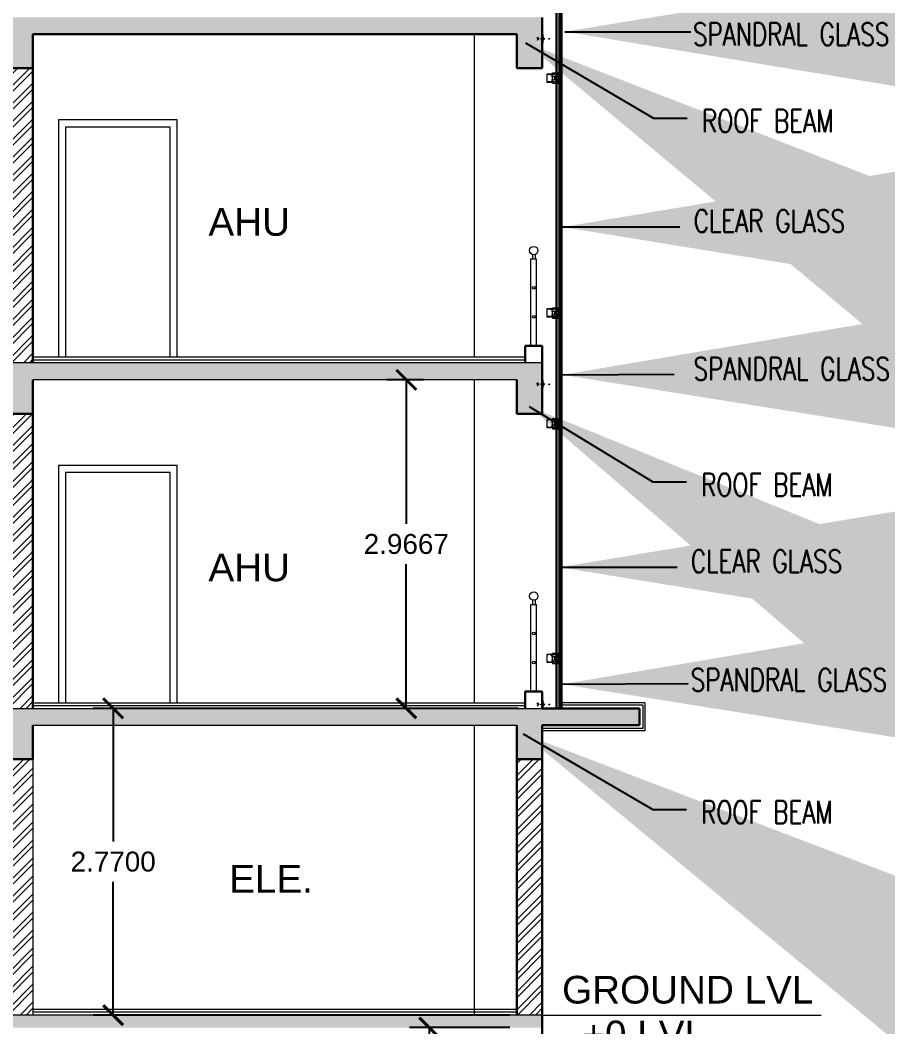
# Model space of a CAD drawing. Header units: metres. Extents: x -1560916 to -1560612, y 43591 to 43809.
# Drawn here: x -1560766.51 to -1560758.68, y 43653.31 to 43662.4 of the extents above; entities that cross this region are included whole.
import ezdxf

# ---------------------------------------------------------------- set-up
doc = ezdxf.new("R2010")
doc.units = ezdxf.units.M
doc.header["$LTSCALE"] = 750
doc.header["$MEASUREMENT"] = 0
doc.header["$PDMODE"] = 35
doc.header["$PDSIZE"] = 50
doc.linetypes.add('HIDDEN2', pattern=[0.1875, 0.125, -0.0625])
doc.layers.get('0').update_dxf_attribs({"lineweight": 5})
doc.layers.get('Defpoints').update_dxf_attribs({"lineweight": 0})
for name, color, linetype in [('2P', 1, 'Continuous'), ('BLK_1_FLR_0_REGULAR_ROOM_1', 117, 'Continuous'), ('BLK_1_FLR_1_REGULAR_ROOM_1', 117, 'Continuous')]:
    doc.layers.add(name, color=color, linetype=linetype)
for name, color, linetype, lineweight in [('AR_DOOR', 32, 'Continuous', 9), ('AR_ELEV 6', 1, 'Continuous', 9), ('AR_HATCHING', 251, 'Continuous', 5), ('AR_RAILING', 6, 'Continuous', 13), ('AR_WIN', 12, 'Continuous', 13), ('Dim Wall', 253, 'Continuous', 15), ('ED', 30, 'Continuous', 0), ('HAT', 8, 'Continuous', 5), ('HATCH2', 8, 'Continuous', 5), ('LVL', 3, 'Continuous', 9), ('STAIR CASE', 202, 'Continuous', 15), ('TEXT', 2, 'Continuous', 20), ('TWO WHEELER', 8, 'Continuous', 13), ('wall', 7, 'Continuous', 30)]:
    doc.layers.add(name, color=color, linetype=linetype, lineweight=lineweight)
doc.styles.add('RS1', font='romans.shx', dxfattribs={"width": 0.75})
doc.styles.get("Standard").update_dxf_attribs({"font": 'arial.ttf'})
doc.styles.add('style4', font='BOOKOS.TTF', dxfattribs={"height": 300})
doc.dimstyles.new('DIM-100', dxfattribs={"dimtxt": 200, "dimasz": 100, "dimexe": 25, "dimexo": 25, "dimgap": 35, "dimtad": 1, "dimdec": 0, "dimrnd": 5, "dimzin": 0, "dimdsep": 46, "dimtxsty": 'RS1', "dimblk": 'ARCHTICK', "dimcen": 100, "dimdle": 25, "dimclrd": 8, "dimclre": 8, "dimclrt": 4, "dimadec": 0, "dimazin": 0, "dimtfac": 0.5, "dimtdec": 0, "dimtmove": 1, "dimatfit": 0, "dimfxl": 75, "dimfrac": 1, "dimtolj": 1, "dimtzin": 0, "dimarcsym": 2})
doc.dimstyles.get("Standard").update_dxf_attribs({"dimtxt": 0.18, "dimasz": 0.18, "dimexe": 0.18, "dimexo": 0.0625, "dimgap": 0.09, "dimtad": 1, "dimtih": 1, "dimtoh": 1, "dimdec": 4, "dimzin": 0, "dimdsep": 46, "dimtxsty": 'Standard', "dimblk": 'ARCHTICK', "dimcen": 0.09, "dimadec": 0, "dimazin": 0, "dimtfac": 1, "dimtdec": 4, "dimtofl": 0, "dimtmove": 0, "dimatfit": 3, "dimldrblk": 'ARCHTICK', "dimfxl": 1, "dimtolj": 1, "dimtzin": 0, "dimarcsym": 0})
pattern_1 = [(45, (-1559514.8348, 43421.06119), (-0.08131728, 0.08131728), []), (45, (-1559514.78058, 43421.06119), (-0.08131728, 0.08131728), [])]
pattern_2 = [(127.5, (1486092.753, -64225.2748), (-1.926823769, -0.0629933581), [0, -1.52, 0, -1.7, 0, -1.625]), (97.5, (1486092.753, -64225.2748), (-2.8221460652, 1.7697767053), [0, -0.82, 0, -1.37, 0, -0.525]), (57.5, (1486092.753, -64226.5048), (-0.0056590535, 3.1141418618), [0, -0.5, 0, -1.8, 0, -2.35]), (47.5, (1486092.753, -64226.5048), (-0.877675565, 3.0061266046), [0, -0.25, 0, -1.18, 0, -1.35])]

# ---------------------------------------------------------------- blocks, each defined once
blk = doc.blocks.new('_ArchTick')
at = {"color": 0, "linetype": 'ByBlock', "const_width": 0.15}
blk.add_lwpolyline([(-0.5, -0.5), (0.5, 0.5)], dxfattribs=at)
blk = doc.blocks.new('*D321')
at = {"layer": 'Defpoints', "color": 0, "transparency": 16777216}
for p in [(-1560762.0278, 43653.3038), (-1560762.8178, 43649.5168), (-1560762.0278, 43649.5168)]:
    blk.add_point(p, dxfattribs=at)
at = {"layer": 'ED', "color": 0, "lineweight": -2, "transparency": 16777216}
for p, q in [((-1560762.0903, 43653.3038), (-1560762.9978, 43653.3038)), ((-1560762.8178, 43653.3038), (-1560762.8178, 43651.5922)), ((-1560762.8178, 43649.5168), (-1560762.8178, 43651.2283)), ((-1560762.0903, 43649.5168), (-1560762.9978, 43649.5168))]:
    blk.add_line(p, q, dxfattribs=at)
at = {"layer": 'ED', "color": 0, "lineweight": -2, "transparency": 16777216, "xscale": 0.18, "yscale": 0.18, "zscale": 0.18}
for p, rotation in [((-1560762.8178, 43653.3038), 90), ((-1560762.8178, 43649.5168), 270)]:
    blk.add_blockref('_ArchTick', p, dxfattribs=dict(at, rotation=rotation))
at = {"layer": 'ED', "color": 0, "transparency": 16777216, "insert": (-1560762.8178, 43651.4103), "char_height": 0.18, "attachment_point": 5}
blk.add_mtext('\\A1;3.7870', dxfattribs=at)
blk = doc.blocks.new('A$C7D5B7625')
at = {"layer": 'AR_HATCHING'}
h = blk.add_hatch(dxfattribs=at)
h.set_pattern_fill('AR-SAND', color=256, angle=90, style=0)
h.set_pattern_definition(pattern_2)
edge = h.paths.add_edge_path()
edge.add_line((-19.2, 13.2), (-13.2, 13.2))
edge.add_ellipse((-13.2, 6.6), major_axis=(0, 6.58), ratio=0.752913, start_angle=0, end_angle=180)
edge.add_line((-13.2, 0), (-19.2, 0))
edge.add_line((-19.2, 0), (-25.3, 0))
edge.add_arc((-38.9, 6.6), 15.2, 334.33534, 385.66466)
edge.add_line((-25.3, 13.2), (-19.2, 13.2))
h = blk.add_hatch(dxfattribs=at)
h.set_pattern_fill('AR-SAND', color=256, angle=90, style=0)
h.set_pattern_definition(pattern_2)
edge = h.paths.add_edge_path()
edge.add_line((-14.2, 13.2), (-8.1, 13.2))
edge.add_ellipse((-8.1, 6.6), major_axis=(0, 6.58), ratio=0.752913, start_angle=0, end_angle=180)
edge.add_line((-8.1, 0), (-14.2, 0))
edge.add_line((-14.2, 0), (-20.2, 0))
edge.add_arc((-33.9, 6.6), 15.2, 334.33534, 385.66466)
edge.add_line((-20.2, 13.2), (-14.2, 13.2))
h = blk.add_hatch(dxfattribs=at)
h.set_pattern_fill('AR-SAND', color=256, angle=90, style=0)
h.set_pattern_definition(pattern_2)
edge = h.paths.add_edge_path()
edge.add_line((-7.8, 13.2), (-1.8, 13.2))
edge.add_ellipse((-1.8, 6.6), major_axis=(0, 6.58), ratio=0.752913, start_angle=0, end_angle=180)
edge.add_line((-1.8, 0), (-7.8, 0))
edge.add_line((-7.8, 0), (-13.9, 0))
edge.add_arc((-27.5, 6.6), 15.2, 334.33534, 385.66466)
edge.add_line((-13.9, 13.2), (-7.8, 13.2))
h = blk.add_hatch(dxfattribs=at)
h.set_pattern_fill('ANSI37', color=256, scale=10, angle=90, style=0)
h.set_pattern_definition([(135, (1486092.7529, -64225.2748), (-0.8838834765, -0.8838834765), []), (225, (1486092.7529, -64225.2748), (0.8838834765, -0.8838834765), [])])
edge = h.paths.add_edge_path()
edge.add_ellipse((-1.8, 6.6), major_axis=(0, 6.58), ratio=0.752913, start_angle=180, end_angle=360, ccw=False)
edge.add_ellipse((-1.8, 6.6), major_axis=(0, 6.58), ratio=0.752913, start_angle=0, end_angle=180, ccw=False)
at = {"color": 0}
for p, q in [((6, 13.2), (6, 53.2)), ((6, 0), (6, -40))]:
    blk.add_line(p, q, dxfattribs=at)
at = {"color": 1}
for p, q in [((22.5, 12.6), (26.6, 12.6)), ((22.5, 10.2), (22.5, 12.6)), ((24, 8.7), (22.5, 10.2)), ((22.5, 3), (24, 4.5)), ((22.5, 0.5), (22.5, 3)), ((26.6, 0.5), (22.5, 0.5)), ((25.6, 10.2), (24, 8.7)), ((24, 4.5), (25.6, 3)), ((27.1, 8.7), (25.6, 10.2)), ((25.6, 3), (27.1, 4.5)), ((26.6, 25.2), (28.1, 25.2)), ((26.6, 12.6), (26.6, 25.2)), ((26.6, -12), (26.6, 0.5)), ((28.6, 10.2), (27.1, 8.7)), ((27.1, 4.5), (28.6, 3)), ((28.1, 25.2), (28.1, 20)), ((28.1, 20), (62.8, 20)), ((28.1, 18.4), (62.8, 18.4)), ((28.1, 12.6), (28.1, 18.4)), ((38.6, 12.6), (28.1, 12.6)), ((28.1, 0.5), (38.6, 0.5)), ((28.1, -5.3), (28.1, 0.5)), ((30.1, 8.7), (28.6, 10.2)), ((28.6, 3), (30.1, 4.5)), ((31.6, 10.2), (30.1, 8.7)), ((30.1, 4.5), (31.6, 3)), ((33.1, 8.7), (31.6, 10.2)), ((31.6, 3), (33.1, 4.5)), ((34.6, 10.2), (33.1, 8.7)), ((33.1, 4.5), (34.6, 3)), ((35.1, 9.7), (34.6, 10.2)), ((34.6, 3), (35.1, 3.5)), ((35.6, 6.6), (35.1, 9.7)), ((35.1, 3.5), (35.6, 6.6)), ((38.6, 0.5), (38.6, 12.6)), ((62.8, 41.8), (113.1, 41.8)), ((62.8, 41.8), (62.8, 39.7)), ((62.8, 41.8), (62.8, 39.7)), ((62.8, 41.8), (62.8, 39.7)), ((62.8, 36.1), (62.8, 34)), ((62.8, 20), (62.8, 35.4)), ((62.8, 18.4), (62.8, -5.3)), ((63.8, 39.7), (63.8, 40.3)), ((63.8, 40.3), (66.3, 40.3)), ((63.8, 39.7), (63.8, 40.3)), ((63.8, 39.7), (63.8, 40.3)), ((63.8, 35.2), (63.8, 36.1)), ((63.8, 35.2), (63.8, 36.1)), ((63.8, 35.2), (63.8, 36.1)), ((66.3, 35.2), (63.8, 35.2)), ((64.3, 18.1), (64.3, 33.9)), ((67.8, 33.9), (64.3, 33.9)), ((64.3, 18.1), (64.3, -6.8)), ((66.3, 40.3), (66.3, 35.2)), ((80.6, 40), (67.8, 40)), ((67.8, 40), (67.8, 33.9)), ((80.6, 40), (80.9, 40.3)), ((80.9, 40.3), (98.4, 40.3)), ((98.7, 40), (98.4, 40.3)), ((98.7, 40), (111.5, 40)), ((111.5, 40), (111.5, -26.8)), ((113.1, 41.8), (113.1, -28.6)), ((28.1, -12), (26.6, -12)), ((62.8, -5.3), (28.1, -5.3)), ((28.1, -6.8), (28.1, -12)), ((62.8, -6.8), (28.1, -6.8)), ((62.8, -22.2), (62.8, -6.8)), ((62.8, -23), (62.8, -20.9)), ((62.8, -28.6), (62.8, -26.5)), ((62.8, -28.6), (62.8, -26.5)), ((62.8, -28.6), (62.8, -26.5)), ((113.1, -28.6), (62.8, -28.6)), ((66.3, -22.1), (63.8, -22.1)), ((63.8, -22.1), (63.8, -23)), ((63.8, -22.1), (63.8, -23)), ((63.8, -22.1), (63.8, -23)), ((63.8, -26.5), (63.8, -27.1)), ((63.8, -26.5), (63.8, -27.1)), ((63.8, -26.5), (63.8, -27.1)), ((63.8, -27.1), (66.3, -27.1)), ((64.3, -20.8), (64.3, -6.8)), ((67.8, -20.8), (64.3, -20.8)), ((66.3, -27.1), (66.3, -22.1)), ((67.8, -26.8), (67.8, -20.8)), ((80.6, -26.8), (67.8, -26.8)), ((80.6, -26.8), (80.9, -27.1)), ((80.9, -27.1), (98.4, -27.1)), ((98.7, -26.8), (98.4, -27.1)), ((98.7, -26.8), (111.5, -26.8))]:
    blk.add_line(p, q, dxfattribs=at)
for points in [[(60.7, 35.1), (60.7, 53.2), (6, 53.2), (6, 13.2), (9.6, 13.2), (9.6, 14.7), (7.5, 14.7), (7.5, 17.7), (20.2, 17.7), (20.2, 14.7), (18.2, 14.7), (18.2, 13.2), (21.7, 13.2), (21.7, 17.7), (24.5, 17.7), (24.5, 20.2), (23, 20.2), (23, 19.2), (20, 19.2), (20, 24.2), (23, 24.2), (23, 23.2), (24.5, 23.2), (24.5, 25.7), (20, 25.7), (20, 39.1), (23.5, 39.1), (23.5, 36.1), (24.5, 36.1), (24.5, 39.1), (54.7, 39.1), (54.7, 35.1), (60.7, 35.1), (60.7, 53.2)], [(60.7, -21.9), (60.7, -40), (6, -40), (6, 0), (9.6, 0), (9.6, -1.5), (7.5, -1.5), (7.5, -4.5), (20.2, -4.5), (20.2, -1.5), (18.2, -1.5), (18.2, 0), (21.7, 0), (21.7, -4.5), (24.5, -4.5), (24.5, -7), (23, -7), (23, -6), (20, -6), (20, -11.1), (23, -11.1), (23, -10.1), (24.5, -10.1), (24.5, -12.6), (20, -12.6), (20, -25.9), (23.5, -25.9), (23.5, -22.9), (24.5, -22.9), (24.5, -25.9), (54.7, -25.9), (54.7, -21.9), (60.7, -21.9), (60.7, -40)], [(59.2, 36.6), (59.2, 51.7), (7.5, 51.7), (7.5, 40.6), (18.9, 40.6)], [(7.5, 19.2), (7.5, 39.1), (18.5, 39.1), (18.5, 30.6), (16.5, 30.6), (16.5, 29.5), (18.5, 29.5), (18.5, 19.2), (7.5, 19.2)], [(18.9, 40.6), (43.4, 40.6)], [(43.4, 40.6), (56.2, 40.6), (56.2, 36.6), (59.2, 36.6)], [(7.5, -6), (7.5, -25.9), (18.5, -25.9), (18.5, -17.4), (16.5, -17.4), (16.5, -16.4), (18.5, -16.4), (18.5, -6), (7.5, -6)], [(59.2, -23.4), (59.2, -38.5), (7.5, -38.5), (7.5, -27.5), (18.9, -27.5)], [(18.9, -27.5), (43.4, -27.5)], [(43.4, -27.5), (56.2, -27.5), (56.2, -23.4), (59.2, -23.4)]]:
    blk.add_lwpolyline(points, dxfattribs=at)
at = {"color": 0}
blk.add_lwpolyline([(63.8, -23.8), (63.8, -23.8), (63.8, -25.4), (63.8, -25.4), (65.2, -25.4), (65.2, -25.4), (65.2, -23.8), (65.2, -23.8)], close=True, dxfattribs=at)
at = {"color": 1}
for centre, start, end in [((63.3, 40), 216.8728, 323.1272), ((63.3, 40), 216.8728, 323.1272), ((63.3, 40), 216.8728, 323.1272), ((63.3, 35.8), 36.86986, 143.13014), ((63.3, 35.8), 36.86986, 143.13014), ((63.3, 35.8), 36.86986, 143.13014), ((63.3, -22.6), 216.86986, 323.13014), ((63.3, -22.6), 216.86986, 323.13014), ((63.3, -22.6), 216.86986, 323.13014), ((63.3, -26.9), 36.8728, 143.1272), ((63.3, -26.9), 36.8728, 143.1272), ((63.3, -26.9), 36.8728, 143.1272)]:
    blk.add_arc(centre, 0.629, start, end, dxfattribs=at)
at = {"layer": '2P', "color": 0}
for points in [[(26.6, 19, -0.584104), (24.5, 18.9), (24.5, 20.2), (22.5, 20.2, -0.568133), (22.5, 23.2), (24.5, 23.2), (24.5, 22), (24.7, 21.6), (25.3, 21.5), (25.9, 22), (25.9, 23.2), (26.6, 23.2), (26.6, 21.3), (26.4, 21), (25.7, 20.9), (24.9, 20.7), (24.9, 19.8), (25.3, 19.4), (25.8, 19.3), (26.6, 19.6), (26.6, 19)], [(26.6, -5.8, 0.584104), (24.5, -5.8), (24.5, -7), (22.5, -7, 0.568133), (22.5, -10.1), (24.5, -10.1), (24.5, -8.9), (24.7, -8.5), (25.3, -8.4), (25.9, -8.9), (25.9, -10.1), (26.6, -10.1), (26.6, -8.1), (26.4, -7.8), (25.7, -7.7), (24.9, -7.5), (24.9, -6.7), (25.3, -6.2), (25.8, -6.1), (26.6, -6.4), (26.6, -5.8)]]:
    blk.add_lwpolyline(points, format="xyb", dxfattribs=at)
at = {"layer": 'AR_ELEV 6'}
for p, q in [((0, 13.2), (-25.6, 13.2)), ((0, 0), (-25.6, 0)), ((6, 53.2), (0, 53.2)), ((0, 33.1), (6, 33.1)), ((6, 13.2), (0, 13.2)), ((6, 0), (0, 0)), ((0, -20), (6, -20)), ((6, -40), (0, -40))]:
    blk.add_line(p, q, dxfattribs=at)
blk.add_arc((-39, 6.6), 15, 333.95443, 26.04557, dxfattribs=at)
at = {"layer": 'AR_ELEV 6', "extrusion": (0, 0, -1)}
blk.add_ellipse((-1.8, 6.6), major_axis=(0, 6.58), ratio=0.752913, start_param=-1.570796, end_param=4.712389, dxfattribs=at)
blk = doc.blocks.new('*D398')
at = {"layer": 'BLK_1_FLR_1_REGULAR_ROOM_1', "color": 0, "lineweight": -2, "transparency": 16777216}
for p, q in [((-1560762.8688, 43659.1534), (-1560763.2054, 43659.1534)), ((-1560763.0254, 43659.1534), (-1560763.0254, 43657.852)), ((-1560763.0254, 43656.1868), (-1560763.0254, 43657.4882)), ((-1560762.7663, 43656.1868), (-1560763.2054, 43656.1868))]:
    blk.add_line(p, q, dxfattribs=at)
at = {"layer": 'Defpoints', "color": 0, "transparency": 16777216}
for p in [(-1560763.0254, 43659.1534), (-1560762.8063, 43659.1534), (-1560762.7038, 43656.1868)]:
    blk.add_point(p, dxfattribs=at)
at = {"layer": 'BLK_1_FLR_1_REGULAR_ROOM_1', "color": 0, "lineweight": -2, "transparency": 16777216, "xscale": 0.18, "yscale": 0.18, "zscale": 0.18}
for p, rotation in [((-1560763.0254, 43659.1534), 90), ((-1560763.0254, 43656.1868), 270)]:
    blk.add_blockref('_ArchTick', p, dxfattribs=dict(at, rotation=rotation))
at = {"layer": 'BLK_1_FLR_1_REGULAR_ROOM_1', "color": 0, "transparency": 16777216, "insert": (-1560763.0254, 43657.6701), "char_height": 0.18, "attachment_point": 5}
blk.add_mtext('\\A1;2.9667', dxfattribs=at)
blk = doc.blocks.new('*D402')
at = {"layer": 'BLK_1_FLR_0_REGULAR_ROOM_1', "color": 0, "lineweight": -2, "transparency": 16777216}
for p, q in [((-1560762.0137, 43656.1868), (-1560765.8531, 43656.1868)), ((-1560765.6731, 43656.1868), (-1560765.6731, 43654.9837)), ((-1560765.6731, 43653.4168), (-1560765.6731, 43654.6199)), ((-1560762.0903, 43653.4168), (-1560765.8531, 43653.4168))]:
    blk.add_line(p, q, dxfattribs=at)
at = {"layer": 'Defpoints', "color": 0, "transparency": 16777216}
for p in [(-1560761.9512, 43656.1868), (-1560765.6731, 43653.4168), (-1560762.0278, 43653.4168)]:
    blk.add_point(p, dxfattribs=at)
at = {"layer": 'BLK_1_FLR_0_REGULAR_ROOM_1', "color": 0, "lineweight": -2, "transparency": 16777216, "xscale": 0.18, "yscale": 0.18, "zscale": 0.18}
for p, rotation in [((-1560765.6731, 43656.1868), 90), ((-1560765.6731, 43653.4168), 270)]:
    blk.add_blockref('_ArchTick', p, dxfattribs=dict(at, rotation=rotation))
at = {"layer": 'BLK_1_FLR_0_REGULAR_ROOM_1', "color": 0, "transparency": 16777216, "insert": (-1560765.6731, 43654.8018), "char_height": 0.18, "attachment_point": 5}
blk.add_mtext('\\A1;2.7700', dxfattribs=at)

msp = doc.modelspace()

# ---------------------------------------------------------------- hatches: boundary and pattern name
at = {"layer": 'HAT'}
h = msp.add_hatch(dxfattribs=at)
h.set_pattern_fill('ANSI32', color=256, scale=0.306667, style=0)
h.set_pattern_definition(pattern_1)
h.paths.add_polyline_path([(-1560766.62816, 43661.96677), (-1560766.39816, 43661.96677), (-1560766.39816, 43659.30677), (-1560766.62816, 43659.30677)])
h = msp.add_hatch(dxfattribs=at)
h.set_pattern_fill('ANSI32', color=256, scale=0.306667, style=0)
h.set_pattern_definition(pattern_1)
h.paths.add_polyline_path([(-1560766.39816, 43656.18677), (-1560766.62816, 43656.18677), (-1560766.62816, 43658.83473), (-1560766.39816, 43658.83473)])
h = msp.add_hatch(dxfattribs=at)
h.set_pattern_fill('ANSI32', color=256, scale=0.306667, style=0)
h.set_pattern_definition([(45, (-1559514.8348, 43418.29119), (-0.08131728, 0.08131728), []), (45, (-1559514.78058, 43418.29119), (-0.08131728, 0.08131728), [])])
h.paths.add_polyline_path([(-1560766.39816, 43653.41677), (-1560766.62816, 43653.41677), (-1560766.62816, 43655.72677), (-1560766.39816, 43655.72677)])
h = msp.add_hatch(dxfattribs=at)
h.set_pattern_fill('ANSI32', color=256, scale=0.306667, style=0)
h.set_pattern_definition([(45, (-1559510.23447, 43418.29119), (-0.08131728, 0.08131728), []), (45, (-1559510.18026, 43418.29119), (-0.08131728, 0.08131728), [])])
h.paths.add_polyline_path([(-1560761.79784, 43653.41677), (-1560762.02784, 43653.41677), (-1560762.02784, 43655.72677), (-1560761.79784, 43655.72677)])
at = {"layer": 'TWO WHEELER'}
h = msp.add_hatch(dxfattribs=at)
h.set_pattern_fill('AR-CONC', color=256, scale=0.025556, style=0)
h.set_pattern_definition([(130, (-1560699.33551, 43705.90993), (-0.18330014, -0.01603668), [0.0191667, -0.2108337]), (185, (-1560699.3355, 43705.90993), (0.03545874, 0.1922272), [0.01533336, -0.16866696]), (79.5486, (-1560699.35078, 43705.9086), (-0.14784154, 0.1761904), [0.0162892, -0.17918107]), (133.8158, (-1560699.3355, 43705.96104), (-0.27273985, -0.0422994), [0.02875005, -0.31625055]), (83.3644, (-1560699.35824, 43705.95752), (-0.2388587, 0.2489417), [0.0244338, -0.2687716]), (188.8158, (-1560699.3355, 43705.96104), (-0.2388585, 0.24894185), [0.023, -0.2530004]), (159, (-1560699.36106, 43705.94827), (-0.15254318, -0.10289167), [0.0191667, -0.2108337]), (214, (-1560699.36106, 43705.94827), (-0.0621807, 0.18531644), [0.01533336, -0.16866696]), (108.5486, (-1560699.37378, 43705.9397), (-0.21472393, 0.0824246), [0.0162892, -0.17918107]), (142.5, (-1560699.33551, 43705.90993), (-0.003107524, 0.08507302), [0, -0.16662251, 0, -0.17122252, 0, -0.16930585]), (172.5, (-1560699.33551, 43705.90993), (-0.067229, 0.10079428), [0, -0.09762239, 0, -0.16278917, 0, -0.06452789]), (212.5, (-1560699.27852, 43705.90993), (-0.136421526, -0.005764033), [0, -0.063889, 0, -0.19933368, 0, -0.26450046]), (222.5, (-1560699.25296, 43705.90993), (-0.14903672, 0.02558243), [0, -0.0830557, 0, -0.132378, 0, -0.18783366])])
h.paths.add_polyline_path([(-1560761.84368, 43662.21164), (-1560761.83256, 43662.20589), (-1560761.83256, 43662.19893), (-1560761.84368, 43662.19318), (-1560761.83974, 43662.18935), (-1560761.8304, 43662.19893), (-1560761.8304, 43662.20589), (-1560761.83974, 43662.21547)], flags=16)
h.paths.add_polyline_path([(-1560768.85853, 43662.27344), (-1560768.62853, 43662.27344), (-1560768.62853, 43661.96643), (-1560768.85853, 43661.96643)])
h.paths.add_polyline_path([(-1560761.79784, 43661.96677), (-1560761.79784, 43662.42674), (-1560772.53082, 43662.42643), (-1560776.2115, 43664.26677), (-1560777.43502, 43664.26677), (-1560777.43502, 43663.88313), (-1560777.20816, 43663.88313), (-1560777.20816, 43664.11177), (-1560776.24809, 43664.11177), (-1560772.57142, 43662.27344), (-1560771.3815, 43662.27344), (-1560771.3815, 43661.96677), (-1560771.15167, 43661.96677), (-1560771.15167, 43662.27344), (-1560766.62816, 43662.27344), (-1560766.62816, 43661.96677), (-1560766.39833, 43661.96677), (-1560766.39833, 43662.27344), (-1560762.02784, 43662.27344), (-1560762.02784, 43661.96677)])
h = msp.add_hatch(dxfattribs=at)
h.set_pattern_fill('AR-CONC', color=256, scale=0.025556, style=0)
h.set_pattern_definition([(130, (-1560699.33534, 43702.79027), (-0.18330014, -0.01603668), [0.0191667, -0.2108337]), (185, (-1560699.33534, 43702.79027), (0.03545874, 0.1922272), [0.01533336, -0.16866696]), (79.5486, (-1560699.35061, 43702.78893), (-0.14784154, 0.1761904), [0.0162892, -0.17918107]), (133.8158, (-1560699.33534, 43702.84138), (-0.27273985, -0.0422994), [0.02875005, -0.31625055]), (83.3644, (-1560699.35807, 43702.83785), (-0.2388587, 0.2489417), [0.0244338, -0.2687716]), (188.8158, (-1560699.33534, 43702.84138), (-0.2388585, 0.24894185), [0.023, -0.2530004]), (159, (-1560699.3609, 43702.8286), (-0.15254318, -0.10289167), [0.0191667, -0.2108337]), (214, (-1560699.3609, 43702.8286), (-0.0621807, 0.18531644), [0.01533336, -0.16866696]), (108.5486, (-1560699.3736, 43702.82003), (-0.21472393, 0.0824246), [0.0162892, -0.17918107]), (142.5, (-1560699.33534, 43702.79027), (-0.003107524, 0.08507302), [0, -0.16662251, 0, -0.17122252, 0, -0.16930585]), (172.5, (-1560699.33534, 43702.79027), (-0.067229, 0.10079428), [0, -0.09762239, 0, -0.16278917, 0, -0.06452789]), (212.5, (-1560699.27835, 43702.79027), (-0.136421526, -0.005764033), [0, -0.063889, 0, -0.19933368, 0, -0.26450046]), (222.5, (-1560699.25279, 43702.79027), (-0.14903672, 0.02558243), [0, -0.0830557, 0, -0.132378, 0, -0.18783366])])
h.paths.add_polyline_path([(-1560761.84351, 43659.09198), (-1560761.83239, 43659.08623), (-1560761.83239, 43659.07927), (-1560761.84351, 43659.07352), (-1560761.83957, 43659.06969), (-1560761.83023, 43659.07927), (-1560761.83023, 43659.08623), (-1560761.83957, 43659.09581)], flags=16)
h.paths.add_polyline_path([(-1560768.85836, 43659.15377), (-1560768.62836, 43659.15377), (-1560768.62836, 43658.84677), (-1560768.85836, 43658.84677)])
h.paths.add_polyline_path([(-1560761.79767, 43659.15377), (-1560761.79784, 43659.15377), (-1560761.79784, 43659.30677), (-1560772.53065, 43659.30677), (-1560776.21132, 43661.1471), (-1560777.43485, 43661.1471), (-1560777.43485, 43660.76347), (-1560777.20799, 43660.76347), (-1560777.20799, 43660.9921), (-1560776.24791, 43660.9921), (-1560772.57125, 43659.15377), (-1560771.38132, 43659.15377), (-1560771.38132, 43658.8471), (-1560771.1515, 43658.8471), (-1560771.1515, 43659.15377), (-1560766.62799, 43659.15377), (-1560766.62799, 43658.8471), (-1560766.39816, 43658.8471), (-1560766.39816, 43659.15377), (-1560762.02767, 43659.15377), (-1560762.02767, 43658.8471), (-1560761.79767, 43658.8471)])
h = msp.add_hatch(dxfattribs=at)
h.set_pattern_fill('AR-CONC', color=256, scale=0.025556, style=0)
h.set_pattern_definition([(50, (-1559296.09928, 43592.11483), (0.183300143, -0.016036685), [0.0191667, -0.2108337]), (355, (-1559296.09928, 43592.11483), (-0.035458736, 0.192227213), [0.01533336, -0.16866696]), (100.451444, (-1559296.084, 43592.11349), (0.147841407, 0.176190526), [0.016289189, -0.179181074]), (46.1842, (-1559296.09928, 43592.16594), (0.272739926, -0.042299445), [0.02875005, -0.31625055]), (96.635635, (-1559296.07655, 43592.1624), (0.23885847, 0.248941853), [0.024433797, -0.26877176]), (351.184164, (-1559296.09928, 43592.16594), (0.23885847, 0.248941853), [0.02300004, -0.25300044]), (21, (-1559296.07372, 43592.15316), (0.152543179, -0.102891673), [0.0191667, -0.2108337]), (326, (-1559296.07372, 43592.15316), (0.062180693, 0.185316445), [0.01533336, -0.16866696]), (71.451445, (-1559296.061, 43592.14459), (0.21472387, 0.082424771), [0.016289188, -0.179181074]), (37.5, (-1559296.099275, 43592.11483), (0.003107524, 0.0850730217), [0, -0.166622512, 0, -0.17122252, 0, -0.16930585]), (7.5, (-1559296.099275, 43592.11483), (0.0672289987, 0.1007942794), [0, -0.097622392, 0, -0.162789172, 0, -0.06452789]), (327.5, (-1559296.156264, 43592.11483), (0.1364215265, -0.0057640328), [0, -0.063889, 0, -0.19933368, 0, -0.26450046]), (317.5, (-1559296.18182, 43592.11483), (0.149036725, 0.025582429), [0, -0.0830557, 0, -0.132378008, 0, -0.18783366])])
h.paths.add_polyline_path([(-1560771.3815, 43656.03344), (-1560772.57142, 43656.03344), (-1560776.24809, 43657.87177), (-1560777.20816, 43657.87177), (-1560777.20816, 43657.64313), (-1560777.43502, 43657.64313), (-1560777.43502, 43658.02677), (-1560776.2115, 43658.02677), (-1560772.5315, 43656.18677), (-1560760.92006, 43656.18677), (-1560760.92006, 43656.03344), (-1560761.79784, 43656.03344), (-1560761.79784, 43655.72677), (-1560762.02784, 43655.72677), (-1560762.02784, 43656.03344), (-1560766.39816, 43656.03344), (-1560766.39816, 43655.72677), (-1560766.62816, 43655.72677), (-1560766.62816, 43656.03344), (-1560771.1515, 43656.03344), (-1560771.1515, 43655.72677), (-1560771.3815, 43655.72677)])
h = msp.add_hatch(dxfattribs=at)
h.set_pattern_fill('AR-CONC', color=256, scale=0.025556, style=0)
h.set_pattern_definition([(130, (-1560699.33534, 43709.03027), (-0.18330014, -0.01603668), [0.0191667, -0.2108337]), (185, (-1560699.33534, 43709.03027), (0.03545874, 0.1922272), [0.01533336, -0.16866696]), (79.5486, (-1560699.35061, 43709.02893), (-0.14784154, 0.1761904), [0.0162892, -0.17918107]), (133.8158, (-1560699.33534, 43709.08138), (-0.27273985, -0.0422994), [0.02875005, -0.31625055]), (83.3644, (-1560699.35807, 43709.07785), (-0.2388587, 0.2489417), [0.0244338, -0.2687716]), (188.8158, (-1560699.33534, 43709.08138), (-0.2388585, 0.24894185), [0.023, -0.2530004]), (159, (-1560699.3609, 43709.0686), (-0.15254318, -0.10289167), [0.0191667, -0.2108337]), (214, (-1560699.3609, 43709.0686), (-0.0621807, 0.18531644), [0.01533336, -0.16866696]), (108.5486, (-1560699.3736, 43709.06003), (-0.21472393, 0.0824246), [0.0162892, -0.17918107]), (142.5, (-1560699.33534, 43709.03027), (-0.003107524, 0.08507302), [0, -0.16662251, 0, -0.17122252, 0, -0.16930585]), (172.5, (-1560699.33534, 43709.03027), (-0.067229, 0.10079428), [0, -0.09762239, 0, -0.16278917, 0, -0.06452789]), (212.5, (-1560699.27835, 43709.03027), (-0.136421526, -0.005764033), [0, -0.063889, 0, -0.19933368, 0, -0.26450046]), (222.5, (-1560699.25279, 43709.03027), (-0.14903672, 0.02558243), [0, -0.0830557, 0, -0.132378, 0, -0.18783366])])
h.paths.add_polyline_path([(-1560772.9268, 43653.41677), (-1560761.79784, 43653.41677), (-1560761.79784, 43653.30377), (-1560771.1515, 43653.30377), (-1560771.1515, 43652.95677), (-1560771.3815, 43652.95677), (-1560771.3815, 43653.30377), (-1560772.66169, 43653.30377)])

# ---------------------------------------------------------------- linework, layer by layer
at = {"color": 3}
for p, q in [((-1560761.6445, 43661.88446), (-1560761.6445, 43662.8713)), ((-1560761.633, 43661.88446), (-1560761.633, 43662.8713)), ((-1560761.63045, 43661.88446), (-1560761.63045, 43662.8713)), ((-1560761.61895, 43661.88446), (-1560761.61895, 43662.8713)), ((-1560761.6445, 43658.76446), (-1560761.6445, 43659.7513)), ((-1560761.633, 43658.76446), (-1560761.633, 43659.7513)), ((-1560761.63045, 43658.76446), (-1560761.63045, 43659.7513)), ((-1560761.61895, 43658.76446), (-1560761.61895, 43659.7513)), ((-1560761.6445, 43656.18677), (-1560761.6445, 43656.6313)), ((-1560761.633, 43656.18677), (-1560761.633, 43656.6313)), ((-1560761.63045, 43656.18677), (-1560761.63045, 43656.6313)), ((-1560761.61895, 43656.18677), (-1560761.61895, 43656.6313))]:
    msp.add_line(p, q, dxfattribs=at)
at = {"color": 252, "linetype": 'HIDDEN2'}
for p, q in [((-1560761.79111, 43662.27344), (-1560761.79111, 43662.19805)), ((-1560761.84887, 43662.237), (-1560761.84887, 43662.23497)), ((-1560761.83531, 43662.23222), (-1560761.83531, 43662.23483)), ((-1560761.83239, 43662.23004), (-1560761.83239, 43662.237)), ((-1560761.83098, 43662.23004), (-1560761.83098, 43662.237)), ((-1560761.83023, 43662.23004), (-1560761.83023, 43662.237)), ((-1560761.81742, 43662.237), (-1560761.81742, 43662.23004)), ((-1560761.81568, 43662.237), (-1560761.81568, 43662.23004)), ((-1560761.81568, 43662.237), (-1560761.81568, 43662.23004)), ((-1560761.8122, 43662.237), (-1560761.8122, 43662.23004)), ((-1560761.80698, 43662.237), (-1560761.80698, 43662.23004)), ((-1560761.80524, 43662.237), (-1560761.80524, 43662.23004)), ((-1560761.8035, 43662.237), (-1560761.8035, 43662.23004)), ((-1560761.80176, 43662.237), (-1560761.80176, 43662.23004)), ((-1560761.79111, 43662.22277), (-1560761.79111, 43662.22403)), ((-1560761.78863, 43662.23644), (-1560761.78952, 43662.2355)), ((-1560761.78863, 43662.23061), (-1560761.78952, 43662.23155)), ((-1560761.78863, 43662.23011), (-1560761.78952, 43662.22917)), ((-1560761.78863, 43662.23693), (-1560761.78931, 43662.23765)), ((-1560761.78399, 43662.24143), (-1560761.78913, 43662.24143)), ((-1560761.78913, 43662.22561), (-1560761.78399, 43662.22561)), ((-1560761.78466, 43662.23669), (-1560761.78806, 43662.23669)), ((-1560761.78466, 43662.23036), (-1560761.78806, 43662.23036)), ((-1560761.78409, 43662.23693), (-1560761.7832, 43662.23787)), ((-1560761.78409, 43662.23644), (-1560761.7832, 43662.2355)), ((-1560761.78409, 43662.23061), (-1560761.7832, 43662.23155)), ((-1560761.78409, 43662.23011), (-1560761.7832, 43662.22917)), ((-1560761.7832, 43662.24064), (-1560761.78399, 43662.24143)), ((-1560761.7832, 43662.2264), (-1560761.78399, 43662.22561)), ((-1560761.7832, 43662.2264), (-1560761.7832, 43662.24064)), ((-1560761.7832, 43662.237), (-1560761.7832, 43662.23004)), ((-1560761.78146, 43662.237), (-1560761.78146, 43662.23004)), ((-1560761.77972, 43662.237), (-1560761.77972, 43662.23004)), ((-1560761.7789, 43662.23594), (-1560761.77972, 43662.23594)), ((-1560761.77972, 43662.23111), (-1560761.7789, 43662.23111)), ((-1560761.77847, 43662.23154), (-1560761.77847, 43662.2355)), ((-1560761.84887, 43659.117), (-1560761.84887, 43659.11497)), ((-1560761.83531, 43659.11222), (-1560761.83531, 43659.11483)), ((-1560761.83239, 43659.11004), (-1560761.83239, 43659.117)), ((-1560761.83098, 43659.11004), (-1560761.83098, 43659.117)), ((-1560761.83023, 43659.11004), (-1560761.83023, 43659.117)), ((-1560761.81742, 43659.117), (-1560761.81742, 43659.11004)), ((-1560761.81568, 43659.117), (-1560761.81568, 43659.11004)), ((-1560761.81568, 43659.117), (-1560761.81568, 43659.11004)), ((-1560761.8122, 43659.117), (-1560761.8122, 43659.11004)), ((-1560761.80698, 43659.117), (-1560761.80698, 43659.11004)), ((-1560761.80524, 43659.117), (-1560761.80524, 43659.11004)), ((-1560761.8035, 43659.117), (-1560761.8035, 43659.11004)), ((-1560761.80176, 43659.117), (-1560761.80176, 43659.11004)), ((-1560761.79111, 43659.15344), (-1560761.79111, 43659.07805)), ((-1560761.79111, 43659.10277), (-1560761.79111, 43659.10403)), ((-1560761.78863, 43659.11644), (-1560761.78952, 43659.1155)), ((-1560761.78863, 43659.11061), (-1560761.78952, 43659.11155)), ((-1560761.78863, 43659.11011), (-1560761.78952, 43659.10917)), ((-1560761.78863, 43659.11693), (-1560761.78931, 43659.11765)), ((-1560761.78399, 43659.12143), (-1560761.78913, 43659.12143)), ((-1560761.78913, 43659.10561), (-1560761.78399, 43659.10561)), ((-1560761.78466, 43659.11669), (-1560761.78806, 43659.11669)), ((-1560761.78466, 43659.11036), (-1560761.78806, 43659.11036)), ((-1560761.78409, 43659.11693), (-1560761.7832, 43659.11787)), ((-1560761.78409, 43659.11644), (-1560761.7832, 43659.1155)), ((-1560761.78409, 43659.11061), (-1560761.7832, 43659.11155)), ((-1560761.78409, 43659.11011), (-1560761.7832, 43659.10917)), ((-1560761.7832, 43659.12064), (-1560761.78399, 43659.12143)), ((-1560761.7832, 43659.1064), (-1560761.78399, 43659.10561)), ((-1560761.7832, 43659.1064), (-1560761.7832, 43659.12064)), ((-1560761.7832, 43659.117), (-1560761.7832, 43659.11004)), ((-1560761.78146, 43659.117), (-1560761.78146, 43659.11004)), ((-1560761.77972, 43659.117), (-1560761.77972, 43659.11004)), ((-1560761.7789, 43659.11594), (-1560761.77972, 43659.11594)), ((-1560761.77972, 43659.11111), (-1560761.7789, 43659.11111)), ((-1560761.77847, 43659.11154), (-1560761.77847, 43659.1155)), ((-1560761.84887, 43656.22573), (-1560761.84887, 43656.2237)), ((-1560761.83531, 43656.22094), (-1560761.83531, 43656.22355)), ((-1560761.83239, 43656.21877), (-1560761.83239, 43656.22573)), ((-1560761.83098, 43656.21877), (-1560761.83098, 43656.22573)), ((-1560761.83023, 43656.21877), (-1560761.83023, 43656.22573)), ((-1560761.81742, 43656.22573), (-1560761.81742, 43656.21877)), ((-1560761.81568, 43656.22573), (-1560761.81568, 43656.21877)), ((-1560761.81568, 43656.22573), (-1560761.81568, 43656.21877)), ((-1560761.8122, 43656.22573), (-1560761.8122, 43656.21877)), ((-1560761.80698, 43656.22573), (-1560761.80698, 43656.21877)), ((-1560761.80524, 43656.22573), (-1560761.80524, 43656.21877)), ((-1560761.8035, 43656.22573), (-1560761.8035, 43656.21877)), ((-1560761.80176, 43656.22573), (-1560761.80176, 43656.21877)), ((-1560761.79111, 43656.26216), (-1560761.79111, 43656.18677)), ((-1560761.79111, 43656.21149), (-1560761.79111, 43656.21275)), ((-1560761.78863, 43656.22516), (-1560761.78952, 43656.22422)), ((-1560761.78863, 43656.21933), (-1560761.78952, 43656.22027)), ((-1560761.78863, 43656.21884), (-1560761.78952, 43656.21789)), ((-1560761.78863, 43656.22565), (-1560761.78931, 43656.22637)), ((-1560761.78399, 43656.23015), (-1560761.78913, 43656.23015)), ((-1560761.78913, 43656.21434), (-1560761.78399, 43656.21434)), ((-1560761.78466, 43656.22541), (-1560761.78806, 43656.22541)), ((-1560761.78466, 43656.21908), (-1560761.78806, 43656.21908)), ((-1560761.78409, 43656.22565), (-1560761.7832, 43656.2266)), ((-1560761.78409, 43656.22516), (-1560761.7832, 43656.22422)), ((-1560761.78409, 43656.21933), (-1560761.7832, 43656.22027)), ((-1560761.78409, 43656.21884), (-1560761.7832, 43656.21789)), ((-1560761.7832, 43656.22936), (-1560761.78399, 43656.23015)), ((-1560761.7832, 43656.21513), (-1560761.78399, 43656.21434)), ((-1560761.7832, 43656.21513), (-1560761.7832, 43656.22936)), ((-1560761.7832, 43656.22573), (-1560761.7832, 43656.21877)), ((-1560761.78146, 43656.22573), (-1560761.78146, 43656.21877)), ((-1560761.77972, 43656.22573), (-1560761.77972, 43656.21877)), ((-1560761.7789, 43656.22466), (-1560761.77972, 43656.22466)), ((-1560761.77972, 43656.21983), (-1560761.7789, 43656.21983)), ((-1560761.77847, 43656.22027), (-1560761.77847, 43656.22422))]:
    msp.add_line(p, q, dxfattribs=at)
at = {"color": 140}
for p, q in [((-1560761.6445, 43659.76446), (-1560761.6445, 43661.8713)), ((-1560761.633, 43659.76446), (-1560761.633, 43661.8713)), ((-1560761.63045, 43659.76446), (-1560761.63045, 43661.8713)), ((-1560761.61895, 43659.76446), (-1560761.61895, 43661.8713)), ((-1560761.6445, 43656.64446), (-1560761.6445, 43658.7513)), ((-1560761.633, 43656.64446), (-1560761.633, 43658.7513)), ((-1560761.63045, 43656.64446), (-1560761.63045, 43658.7513)), ((-1560761.61895, 43656.64446), (-1560761.61895, 43658.7513))]:
    msp.add_line(p, q, dxfattribs=at)
for p, q in [((-1560761.79784, 43659.30677), (-1560771.3815, 43659.30677)), ((-1560762.02784, 43659.15344), (-1560766.39816, 43659.15344)), ((-1560771.3815, 43656.18677), (-1560761.79784, 43656.18677)), ((-1560766.39816, 43656.03344), (-1560762.02784, 43656.03344)), ((-1560766.39816, 43655.72677), (-1560766.39816, 43653.41677)), ((-1560761.79784, 43653.41677), (-1560772.5315, 43653.41677))]:
    msp.add_line(p, q)
at = {"color": 252, "linetype": 'HIDDEN2'}
for centre, radius, start, end in [((-1560761.8556, 43662.22927), 0.000435, 270, 280.18849), ((-1560761.78913, 43662.24104), 0.000395, 90, 180), ((-1560761.78873, 43662.23819), 0.000791, 180.000001, 223.535287), ((-1560761.78913, 43662.22601), 0.000395, 180, 270), ((-1560761.78806, 43662.23748), 0.000791, 223.535287, 270), ((-1560761.78806, 43662.2359), 0.000791, 90, 136.464719), ((-1560761.78806, 43662.23115), 0.000791, 223.535287, 270), ((-1560761.78806, 43662.22957), 0.000791, 90, 136.464719), ((-1560761.78466, 43662.23748), 0.000791, 270, 316.464714), ((-1560761.78466, 43662.2359), 0.000791, 43.535282, 90), ((-1560761.78466, 43662.23115), 0.000791, 270, 316.464714), ((-1560761.78466, 43662.22957), 0.000791, 43.535282, 90), ((-1560761.7789, 43662.2355), 0.000435, 0, 90), ((-1560761.7789, 43662.23154), 0.000435, 270, 0), ((-1560761.8556, 43659.10927), 0.000435, 270, 280.18849), ((-1560761.78913, 43659.12104), 0.000395, 90, 180), ((-1560761.78873, 43659.11819), 0.000791, 180.000001, 223.535287), ((-1560761.78913, 43659.10601), 0.000395, 180, 270), ((-1560761.78806, 43659.11748), 0.000791, 223.535287, 270), ((-1560761.78806, 43659.1159), 0.000791, 90, 136.464719), ((-1560761.78806, 43659.11115), 0.000791, 223.535287, 270), ((-1560761.78806, 43659.10957), 0.000791, 90, 136.464719), ((-1560761.78466, 43659.11748), 0.000791, 270, 316.464714), ((-1560761.78466, 43659.1159), 0.000791, 43.535282, 90), ((-1560761.78466, 43659.11115), 0.000791, 270, 316.464714), ((-1560761.78466, 43659.10957), 0.000791, 43.535282, 90), ((-1560761.7789, 43659.1155), 0.000435, 0, 90), ((-1560761.7789, 43659.11154), 0.000435, 270, 0), ((-1560761.8556, 43656.218), 0.000435, 270, 280.18849), ((-1560761.78913, 43656.22976), 0.000395, 90, 180), ((-1560761.78873, 43656.22691), 0.000791, 180.000001, 223.535287), ((-1560761.78913, 43656.21473), 0.000395, 180, 270), ((-1560761.78806, 43656.2262), 0.000791, 223.535287, 270), ((-1560761.78806, 43656.22462), 0.000791, 90, 136.464719), ((-1560761.78806, 43656.21987), 0.000791, 223.535287, 270), ((-1560761.78806, 43656.21829), 0.000791, 90, 136.464719), ((-1560761.78466, 43656.2262), 0.000791, 270, 316.464714), ((-1560761.78466, 43656.22462), 0.000791, 43.535282, 90), ((-1560761.78466, 43656.21987), 0.000791, 270, 316.464714), ((-1560761.78466, 43656.21829), 0.000791, 43.535282, 90), ((-1560761.7789, 43656.22422), 0.000435, 0, 90), ((-1560761.7789, 43656.22027), 0.000435, 270, 0)]:
    msp.add_arc(centre, radius, start, end, dxfattribs=at)
at = {"layer": 'AR_DOOR'}
for points in [[(-1560765.09483, 43659.35788), (-1560765.09483, 43661.50011), (-1560766.16816, 43661.50011), (-1560766.16816, 43659.35788)], [(-1560765.15872, 43659.35788), (-1560765.15872, 43661.43511), (-1560766.10427, 43661.43511), (-1560766.10427, 43659.35788)], [(-1560765.09483, 43656.23788), (-1560765.09483, 43658.38011), (-1560766.16816, 43658.38011), (-1560766.16816, 43656.23788)], [(-1560765.15872, 43656.23788), (-1560765.15872, 43658.31511), (-1560766.10427, 43658.31511), (-1560766.10427, 43656.23788)]]:
    msp.add_lwpolyline(points, dxfattribs=at)
at = {"layer": 'AR_ELEV 6'}
for p, q in [((-1560762.41173, 43662.27344), (-1560762.41173, 43659.35788)), ((-1560762.41173, 43659.15344), (-1560762.41173, 43656.23788)), ((-1560762.41173, 43656.03344), (-1560762.41173, 43653.41677))]:
    msp.add_line(p, q, dxfattribs=at)
at = {"layer": 'AR_RAILING'}
for p, q in [((-1560761.887, 43660.28502), (-1560761.887, 43660.24538)), ((-1560761.862, 43660.28502), (-1560761.862, 43660.24538)), ((-1560761.8995, 43659.4601), (-1560761.8995, 43660.24538)), ((-1560761.8995, 43660.24538), (-1560761.8495, 43660.24538)), ((-1560761.8495, 43659.4601), (-1560761.8495, 43660.24538)), ((-1560761.8995, 43656.3401), (-1560761.8995, 43657.12538)), ((-1560761.8995, 43657.12538), (-1560761.8495, 43657.12538)), ((-1560761.887, 43657.16502), (-1560761.887, 43657.12538)), ((-1560761.862, 43657.16502), (-1560761.862, 43657.12538)), ((-1560761.8495, 43656.3401), (-1560761.8495, 43657.12538))]:
    msp.add_line(p, q, dxfattribs=at)
for centre, radius in [((-1560761.8745, 43660.32038), 0.0375), ((-1560761.8745, 43659.98362), 0.0125), ((-1560761.8745, 43659.72186), 0.0125), ((-1560761.8745, 43657.20038), 0.0375), ((-1560761.8745, 43656.86362), 0.0125), ((-1560761.8745, 43656.60186), 0.0125)]:
    msp.add_circle(centre, radius, dxfattribs=at)
at = {"layer": 'AR_WIN'}
for p, q in [((-1560760.87006, 43656.2351), (-1560761.61895, 43656.2351)), ((-1560760.89006, 43656.2151), (-1560761.61895, 43656.2151)), ((-1560760.89006, 43656.2151), (-1560760.89006, 43656.0051)), ((-1560760.87006, 43656.2351), (-1560760.87006, 43655.9851)), ((-1560760.89006, 43656.0051), (-1560761.79784, 43656.0051)), ((-1560760.87006, 43655.9851), (-1560761.79784, 43655.9851))]:
    msp.add_line(p, q, dxfattribs=at)
at = {"layer": 'Dim Wall', "linetype": 'ByBlock'}
for p, q in [((-1560761.84351, 43662.24275), (-1560761.83957, 43662.24658)), ((-1560761.83239, 43662.237), (-1560761.84351, 43662.24275)), ((-1560761.83239, 43662.23004), (-1560761.84351, 43662.22429)), ((-1560761.84351, 43662.22429), (-1560761.83957, 43662.22046)), ((-1560761.83957, 43662.24658), (-1560761.83023, 43662.237)), ((-1560761.83957, 43662.22046), (-1560761.83023, 43662.23004)), ((-1560761.84351, 43659.12275), (-1560761.83957, 43659.12658)), ((-1560761.83239, 43659.117), (-1560761.84351, 43659.12275)), ((-1560761.83239, 43659.11004), (-1560761.84351, 43659.10429)), ((-1560761.84351, 43659.10429), (-1560761.83957, 43659.10046)), ((-1560761.83957, 43659.12658), (-1560761.83023, 43659.117)), ((-1560761.83957, 43659.10046), (-1560761.83023, 43659.11004)), ((-1560761.84351, 43656.23148), (-1560761.83957, 43656.2353)), ((-1560761.83239, 43656.22573), (-1560761.84351, 43656.23148)), ((-1560761.83239, 43656.21877), (-1560761.84351, 43656.21301)), ((-1560761.84351, 43656.21301), (-1560761.83957, 43656.20919)), ((-1560761.83957, 43656.2353), (-1560761.83023, 43656.22573)), ((-1560761.83957, 43656.20919), (-1560761.83023, 43656.21877))]:
    msp.add_line(p, q, dxfattribs=at)
for centre in [(-1560761.73564, 43662.23258), (-1560761.73564, 43659.11258), (-1560761.73564, 43656.22131)]:
    msp.add_circle(centre, 0.00385, dxfattribs=at)
at = {"layer": 'LVL'}
msp.add_line((-1560761.79784, 43653.41677), (-1560759.27708, 43653.41677), dxfattribs=at)
at = {"layer": 'STAIR CASE'}
for p, q in [((-1560761.95117, 43659.35788), (-1560766.39882, 43659.35788)), ((-1560761.95117, 43659.33232), (-1560766.39816, 43659.33232)), ((-1560766.39882, 43656.23788), (-1560761.95117, 43656.23788)), ((-1560766.39816, 43656.21232), (-1560761.95117, 43656.21232)), ((-1560762.02784, 43653.46788), (-1560766.39816, 43653.46788)), ((-1560762.02784, 43653.44232), (-1560766.39816, 43653.44232))]:
    msp.add_line(p, q, dxfattribs=at)
at = {"layer": 'wall'}
for p, q in [((-1560761.67006, 43656.18677), (-1560761.67006, 43668.51344)), ((-1560761.79784, 43662.42677), (-1560761.79784, 43662.0031)), ((-1560766.39816, 43662.27344), (-1560762.02784, 43662.27344)), ((-1560762.02784, 43661.96643), (-1560762.02784, 43662.27344)), ((-1560761.79784, 43662.0031), (-1560761.79784, 43661.96643)), ((-1560766.39816, 43661.96654), (-1560766.39816, 43659.30677)), ((-1560762.02784, 43661.96643), (-1560761.79784, 43661.96643)), ((-1560766.39816, 43659.9971), (-1560766.39816, 43659.30677)), ((-1560761.95117, 43659.30677), (-1560761.95117, 43659.4601)), ((-1560761.95117, 43659.4601), (-1560761.79784, 43659.4601)), ((-1560761.79784, 43659.4601), (-1560761.79784, 43659.30677)), ((-1560761.79784, 43659.30677), (-1560761.79784, 43658.91344)), ((-1560762.02784, 43658.84677), (-1560762.02784, 43659.15344)), ((-1560761.79784, 43658.91344), (-1560761.79784, 43658.84677)), ((-1560766.39816, 43658.84677), (-1560766.62816, 43658.84677)), ((-1560766.39816, 43658.84677), (-1560766.39816, 43656.18677)), ((-1560761.79784, 43658.84677), (-1560762.02784, 43658.84677)), ((-1560761.95117, 43656.18677), (-1560761.95117, 43656.3401)), ((-1560761.95117, 43656.3401), (-1560761.79784, 43656.3401)), ((-1560761.79784, 43656.3401), (-1560761.79784, 43656.18677)), ((-1560761.79784, 43656.18677), (-1560760.92006, 43656.18677)), ((-1560760.92006, 43656.18677), (-1560760.92006, 43656.03344)), ((-1560766.39816, 43656.03344), (-1560766.39816, 43655.80344)), ((-1560762.02784, 43656.03344), (-1560762.02784, 43655.72677)), ((-1560762.02784, 43655.72677), (-1560762.02784, 43656.03344)), ((-1560761.79784, 43656.03344), (-1560761.79784, 43655.72677)), ((-1560761.79784, 43656.03344), (-1560760.92006, 43656.03344)), ((-1560766.39816, 43655.72677), (-1560766.62816, 43655.72677)), ((-1560766.39816, 43655.80344), (-1560766.39816, 43655.72677)), ((-1560761.79784, 43655.72677), (-1560762.02784, 43655.72677)), ((-1560762.02784, 43653.41677), (-1560762.02784, 43655.72677)), ((-1560761.79784, 43653.41677), (-1560761.79784, 43655.72677)), ((-1560761.79784, 43653.41677), (-1560761.79784, 43649.51677))]:
    msp.add_line(p, q, dxfattribs=at)
for points in [[(-1560768.85836, 43662.27344), (-1560768.85836, 43661.96677), (-1560768.62836, 43661.96677), (-1560768.62836, 43662.27344), (-1560766.62816, 43662.27344), (-1560766.62816, 43661.96677), (-1560766.39816, 43661.96677), (-1560766.39816, 43662.27344)], [(-1560766.39816, 43658.84677), (-1560766.39816, 43659.15344)], [(-1560766.62816, 43658.84677), (-1560766.39816, 43658.84677)]]:
    msp.add_lwpolyline(points, dxfattribs=at)

# ---------------------------------------------------------------- block references
at = {"layer": 'AR_ELEV 6', "xscale": -0.001, "yscale": 0.001, "zscale": 0.001}
for p in [(-1560761.6445, 43661.8713), (-1560761.6445, 43659.7513), (-1560761.6445, 43658.7513), (-1560761.6445, 43656.6313)]:
    msp.add_blockref('A$C7D5B7625', p, dxfattribs=at)

# ---------------------------------------------------------------- texts
at = {"color": 4, "char_height": 0.25, "attachment_point": 5}
for s, insert in [('AHU', (-1560764.44404, 43660.57764)), ('AHU', (-1560764.44404, 43657.45764)), ('\\A1;ELE.', (-1560764.24694, 43654.64779))]:
    msp.add_mtext(s, dxfattribs=dict(at, insert=insert))
at = {"layer": 'TEXT', "linetype": 'ByBlock', "char_height": 0.25, "width": 52.8893513, "attachment_point": 3, "style": 'style4'}
for s, insert in [('{\\fArial|b0|i0|c0|p34;GROUND LVL}', (-1560759.34826, 43653.77127)), ('{\\fArial|b0|i0|c0|p34;        +0 LVL}', (-1560760.31832, 43653.36662))]:
    msp.add_mtext(s, dxfattribs=dict(at, insert=insert))
at = {"layer": 'wall', "color": 4, "char_height": 0.2044444, "width": 2.3078832, "attachment_point": 1, "style": 'RS1'}
for s, insert in [('SPANDRAL GLASS', (-1560760.43609, 43662.37638)), ('\\A1;ROOF BEAM', (-1560760.35521, 43661.5931)), ('CLEAR GLASS', (-1560760.42902, 43660.68983)), ('SPANDRAL GLASS', (-1560760.43041, 43659.35509)), ('\\A1;ROOF BEAM', (-1560760.36194, 43658.30849)), ('CLEAR GLASS', (-1560760.45508, 43657.61695)), ('SPANDRAL GLASS', (-1560760.45647, 43656.54694)), ('\\A1;ROOF BEAM', (-1560760.36194, 43655.35183))]:
    msp.add_mtext(s, dxfattribs=dict(at, insert=insert))

# ---------------------------------------------------------------- dimensions: what is measured, and where the dimension line sits
at = {"layer": 'BLK_1_FLR_0_REGULAR_ROOM_1', "color": 2}
dim = msp.add_linear_dim(base=(-1560765.67307, 43653.41677), p1=(-1560761.95117, 43656.18677), p2=(-1560762.02784, 43653.41677), angle=90, dimstyle='Standard', dxfattribs=at)
dim.commit()
dim.dimension.update_dxf_attribs({"geometry": '*D402', "text_midpoint": (-1560765.67307, 43654.80177)})
at = {"layer": 'BLK_1_FLR_1_REGULAR_ROOM_1', "color": 2}
dim = msp.add_linear_dim(base=(-1560763.02538, 43659.15344), p1=(-1560762.70379, 43656.18677), p2=(-1560762.80633, 43659.15344), angle=90, dimstyle='Standard', override={"dimtmove": 1, "dimfxl": 5}, dxfattribs=at)
dim.commit()
dim.dimension.update_dxf_attribs({"geometry": '*D398', "text_midpoint": (-1560763.02538, 43657.6701)})
at = {"layer": 'ED'}
dim = msp.add_linear_dim(base=(-1560762.81784, 43649.51677), p1=(-1560762.02784, 43653.30377), p2=(-1560762.02784, 43649.51677), angle=90, dimstyle='Standard', override={"dimtmove": 1, "dimfxl": 5}, dxfattribs=at)
dim.commit()
dim.dimension.update_dxf_attribs({"geometry": '*D321', "text_midpoint": (-1560762.81784, 43651.41027)})

# ---------------------------------------------------------------- leaders
at = {"layer": 'HATCH2'}
for points, override in [([(-1560761.5938, 43662.29728), (-1560760.45487, 43662.29688)], {"dimtad": 0}), ([(-1560761.94894, 43662.19805), (-1560760.79167, 43661.51575), (-1560760.48866, 43661.51575)], {"dimgap": 35, "dimtad": 0}), ([(-1560761.61543, 43660.53364), (-1560760.55402, 43660.53542)], {"dimtad": 0}), ([(-1560761.61683, 43659.1989), (-1560760.60469, 43659.20351)], {"dimtad": 0}), ([(-1560761.91691, 43658.91344), (-1560760.7984, 43658.23114), (-1560760.49539, 43658.23114)], {"dimgap": 35, "dimtad": 0}), ([(-1560761.64149, 43657.46076), (-1560760.58008, 43657.46254)], {"dimtad": 0}), ([(-1560761.61683, 43656.40468), (-1560760.48004, 43656.41021)], {"dimtad": 0}), ([(-1560761.97041, 43655.95677), (-1560760.7984, 43655.27447), (-1560760.49539, 43655.27447)], {"dimgap": 35, "dimtad": 0})]:
    msp.add_leader(points, dimstyle='DIM-100', override=override, dxfattribs=at)

doc.saveas('drawing.dxf')
